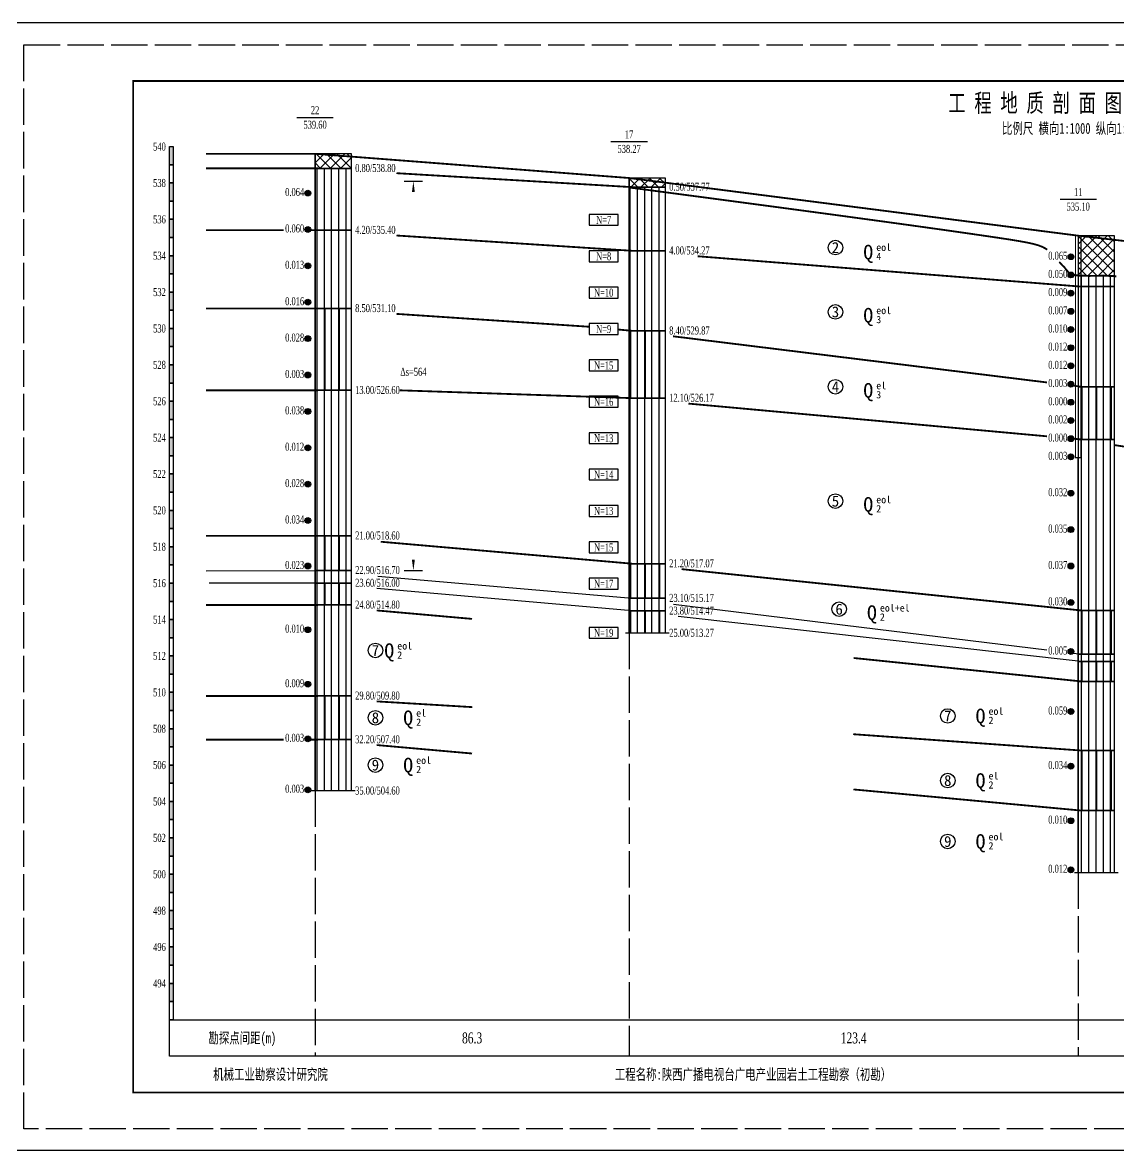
# Model space of a CAD drawing. Header units: millimetres. Extents: x -242 to 4355, y 2409 to 2741.
# Drawn here: x 3241.1 to 3542.1, y 2420 to 2730 of the extents above; entities that cross this region are included whole.
import ezdxf
from ezdxf.enums import TextEntityAlignment as Align

# ---------------------------------------------------------------- set-up
doc = ezdxf.new("R2010")
doc.units = ezdxf.units.MM
doc.linetypes.add('XX', pattern=[12, 10, -2])
doc.layers.add('MASKTEXT', color=7, linetype='Continuous')
doc.layers.add('黄土', color=52, linetype='Continuous')
doc.layers.add('打印边线框', color=3, linetype='Continuous', plot=False)
doc.styles.add('Dzcd', font='TIMES.TTF')
doc.styles.get("Standard").update_dxf_attribs({"font": 'SimSun.ttf'})
pattern_1 = [(45, (3321.4542, -4.0786), (-1.4142136, 1.4142136), []), (315, (3321.4542, -4.0786), (1.4142136, 1.4142136), [])]
pattern_2 = [(90, (-1e-12, -3.938), (-2, 1e-16), [])]
pattern_3 = [(90, (-1e-12, -3.938), (-2, 1e-16), []), (90, (0.1, -3.938), (-4, 2e-16), []), (90, (0.2, -3.938), (-4, 2e-16), [])]

# ---------------------------------------------------------------- blocks, each defined once
blk = doc.blocks.new('TL_YZY')
h = blk.add_hatch(color=256)
edge = h.paths.add_edge_path()
edge.add_arc((0, -0.79), 0.8, 0, 360)
blk.add_circle((0, -0.79), 0.8)
blk = doc.blocks.new('TL_BGN')
for p, q in [((0, -3), (0, 0)), ((0, 0), (-8, 0)), ((-8, 0), (-8, -3)), ((-8, -3), (0, -3))]:
    blk.add_line(p, q)

msp = doc.modelspace()

# ---------------------------------------------------------------- hatches: boundary and pattern name
for points in [[(3281.454, 2690.921), (3281.454, 2695.921), (3282.454, 2695.921), (3282.454, 2690.921)], [(3281.454, 2680.921), (3281.454, 2685.921), (3282.454, 2685.921), (3282.454, 2680.921)], [(3281.454, 2670.921), (3281.454, 2675.921), (3282.454, 2675.921), (3282.454, 2670.921)], [(3281.454, 2660.921), (3281.454, 2665.921), (3282.454, 2665.921), (3282.454, 2660.921)], [(3281.454, 2650.921), (3281.454, 2655.921), (3282.454, 2655.921), (3282.454, 2650.921)], [(3281.454, 2640.921), (3281.454, 2645.921), (3282.454, 2645.921), (3282.454, 2640.921)], [(3281.454, 2630.921), (3281.454, 2635.921), (3282.454, 2635.921), (3282.454, 2630.921)], [(3281.454, 2620.921), (3281.454, 2625.921), (3282.454, 2625.921), (3282.454, 2620.921)], [(3281.454, 2610.921), (3281.454, 2615.921), (3282.454, 2615.921), (3282.454, 2610.921)], [(3281.454, 2600.921), (3281.454, 2605.921), (3282.454, 2605.921), (3282.454, 2600.921)], [(3281.454, 2590.921), (3281.454, 2595.921), (3282.454, 2595.921), (3282.454, 2590.921)], [(3281.454, 2580.921), (3281.454, 2585.921), (3282.454, 2585.921), (3282.454, 2580.921)], [(3281.454, 2570.921), (3281.454, 2575.921), (3282.454, 2575.921), (3282.454, 2570.921)], [(3281.454, 2560.921), (3281.454, 2565.921), (3282.454, 2565.921), (3282.454, 2560.921)], [(3281.454, 2550.921), (3281.454, 2555.921), (3282.454, 2555.921), (3282.454, 2550.921)], [(3281.454, 2540.921), (3281.454, 2545.921), (3282.454, 2545.921), (3282.454, 2540.921)], [(3281.454, 2530.921), (3281.454, 2535.921), (3282.454, 2535.921), (3282.454, 2530.921)], [(3281.454, 2520.921), (3281.454, 2525.921), (3282.454, 2525.921), (3282.454, 2520.921)], [(3281.454, 2510.921), (3281.454, 2515.921), (3282.454, 2515.921), (3282.454, 2510.921)], [(3281.454, 2500.921), (3281.454, 2505.921), (3282.454, 2505.921), (3282.454, 2500.921)], [(3281.454, 2490.921), (3281.454, 2495.921), (3282.454, 2495.921), (3282.454, 2490.921)], [(3281.454, 2480.921), (3281.454, 2485.921), (3282.454, 2485.921), (3282.454, 2480.921)], [(3281.454, 2470.921), (3281.454, 2475.921), (3282.454, 2475.921), (3282.454, 2470.921)], [(3281.454, 2460.921), (3281.454, 2465.921), (3282.454, 2465.921), (3282.454, 2460.921)]]:
    msp.add_hatch(color=0).paths.add_polyline_path(points)
h = msp.add_hatch()
h.set_pattern_fill('素填土', color=0, scale=0.5, style=0)
h.set_pattern_definition(pattern_1)
h.paths.add_polyline_path([(3321.454, 2693.921), (3321.454, 2689.921), (3331.454, 2689.921), (3331.454, 2693.921)])
h = msp.add_hatch()
h.set_pattern_fill('素填土', color=0, scale=0.5, style=0)
h.set_pattern_definition(pattern_1)
h.paths.add_polyline_path([(3407.724, 2687.272), (3407.724, 2684.772), (3417.724, 2684.772), (3417.724, 2687.272)])
h = msp.add_hatch()
h.set_pattern_fill('素填土', color=0, scale=0.5, style=0)
h.set_pattern_definition(pattern_1)
h.paths.add_polyline_path([(3531.094, 2671.421), (3531.094, 2660.421), (3541.094, 2660.421), (3541.094, 2671.421)])
h = msp.add_hatch()
h.set_pattern_fill('古土壤', color=0, scale=0.5, style=0)
h.set_pattern_definition(pattern_3)
h.paths.add_polyline_path([(3321.454, 2651.421), (3321.454, 2628.921), (3331.454, 2628.921), (3331.454, 2651.421)])
h = msp.add_hatch()
h.set_pattern_fill('古土壤', color=0, scale=0.5, style=0)
h.set_pattern_definition(pattern_3)
h.paths.add_polyline_path([(3407.724, 2645.272), (3407.724, 2626.772), (3417.724, 2626.772), (3417.724, 2645.272)])
h = msp.add_hatch()
h.set_pattern_fill('古土壤', color=0, scale=0.5, style=0)
h.set_pattern_definition(pattern_3)
h.paths.add_polyline_path([(3531.094, 2629.921), (3531.094, 2615.421), (3541.094, 2615.421), (3541.094, 2629.921)])
h = msp.add_hatch()
h.set_pattern_fill('古土壤', color=0, scale=0.5, style=0)
h.set_pattern_definition(pattern_3)
h.paths.add_polyline_path([(3321.454, 2588.921), (3321.454, 2579.421), (3331.454, 2579.421), (3331.454, 2588.921)])
h = msp.add_hatch()
h.set_pattern_fill('古土壤', color=0, scale=0.5, style=0)
h.set_pattern_definition(pattern_3)
h.paths.add_polyline_path([(3407.724, 2581.272), (3407.724, 2571.772), (3417.724, 2571.772), (3417.724, 2581.272)])
h = msp.add_hatch()
h.set_pattern_fill('古土壤', color=0, scale=0.5, style=0)
h.set_pattern_definition(pattern_3)
h.paths.add_polyline_path([(3321.454, 2575.921), (3321.454, 2569.921), (3331.454, 2569.921), (3331.454, 2575.921)])
h = msp.add_hatch()
h.set_pattern_fill('古土壤', color=0, scale=0.5, style=0)
h.set_pattern_definition(pattern_3)
h.paths.add_polyline_path([(3407.724, 2568.272), (3407.724, 2562.272), (3417.724, 2562.272), (3417.724, 2568.272)])
h = msp.add_hatch()
h.set_pattern_fill('古土壤', color=0, scale=0.5, style=0)
h.set_pattern_definition(pattern_3)
h.paths.add_polyline_path([(3531.094, 2568.421), (3531.094, 2556.421), (3541.094, 2556.421), (3541.094, 2568.421)])
h = msp.add_hatch()
h.set_pattern_fill('古土壤', color=0, scale=0.5, style=0)
h.set_pattern_definition(pattern_3)
h.paths.add_polyline_path([(3531.094, 2554.421), (3531.094, 2548.921), (3541.094, 2548.921), (3541.094, 2554.421)])
h = msp.add_hatch()
h.set_pattern_fill('古土壤', color=0, scale=0.5, style=0)
h.set_pattern_definition(pattern_3)
h.paths.add_polyline_path([(3321.454, 2544.921), (3321.454, 2532.921), (3331.454, 2532.921), (3331.454, 2544.921)])
h = msp.add_hatch()
h.set_pattern_fill('古土壤', color=0, scale=0.5, style=0)
h.set_pattern_definition(pattern_3)
h.paths.add_polyline_path([(3531.094, 2529.921), (3531.094, 2513.421), (3541.094, 2513.421), (3541.094, 2529.921)])
at = {"layer": '黄土'}
h = msp.add_hatch(dxfattribs=at)
h.set_pattern_fill('黄土', color=0, scale=0.5, style=0)
h.set_pattern_definition(pattern_2)
h.paths.add_polyline_path([(3321.454, 2689.921), (3321.454, 2672.921), (3331.454, 2672.921), (3331.454, 2689.921)])
h = msp.add_hatch(dxfattribs=at)
h.set_pattern_fill('黄土', color=0, scale=0.5, style=0)
h.set_pattern_definition(pattern_2)
h.paths.add_polyline_path([(3407.724, 2684.772), (3407.724, 2667.272), (3417.724, 2667.272), (3417.724, 2684.772)])
h = msp.add_hatch(dxfattribs=at)
h.set_pattern_fill('黄土', color=0, scale=0.5, style=0)
h.set_pattern_definition(pattern_2)
h.paths.add_polyline_path([(3321.454, 2672.921), (3321.454, 2651.421), (3331.454, 2651.421), (3331.454, 2672.921)])
h = msp.add_hatch(dxfattribs=at)
h.set_pattern_fill('黄土', color=0, scale=0.5, style=0)
h.set_pattern_definition(pattern_2)
h.paths.add_polyline_path([(3407.724, 2667.272), (3407.724, 2645.272), (3417.724, 2645.272), (3417.724, 2667.272)])
h = msp.add_hatch(dxfattribs=at)
h.set_pattern_fill('黄土', color=0, scale=0.5, style=0)
h.set_pattern_definition(pattern_2)
h.paths.add_polyline_path([(3531.094, 2660.421), (3531.094, 2657.421), (3541.094, 2657.421), (3541.094, 2660.421)])
h = msp.add_hatch(dxfattribs=at)
h.set_pattern_fill('黄土', color=0, scale=0.5, style=0)
h.set_pattern_definition(pattern_2)
h.paths.add_polyline_path([(3531.094, 2657.421), (3531.094, 2629.921), (3541.094, 2629.921), (3541.094, 2657.421)])
h = msp.add_hatch(dxfattribs=at)
h.set_pattern_fill('黄土', color=0, scale=0.5, style=0)
h.set_pattern_definition(pattern_2)
h.paths.add_polyline_path([(3321.454, 2628.921), (3321.454, 2588.921), (3331.454, 2588.921), (3331.454, 2628.921)])
h = msp.add_hatch(dxfattribs=at)
h.set_pattern_fill('黄土', color=0, scale=0.5, style=0)
h.set_pattern_definition(pattern_2)
h.paths.add_polyline_path([(3407.724, 2626.772), (3407.724, 2581.272), (3417.724, 2581.272), (3417.724, 2626.772)])
h = msp.add_hatch(dxfattribs=at)
h.set_pattern_fill('黄土', color=0, scale=0.5, style=0)
h.set_pattern_definition(pattern_2)
h.paths.add_polyline_path([(3531.094, 2615.421), (3531.094, 2568.421), (3541.094, 2568.421), (3541.094, 2615.421)])
h = msp.add_hatch(dxfattribs=at)
h.set_pattern_fill('黄土', color=0, scale=0.5, style=0)
h.set_pattern_definition(pattern_2)
h.paths.add_polyline_path([(3321.454, 2579.421), (3321.454, 2575.921), (3331.454, 2575.921), (3331.454, 2579.421)])
h = msp.add_hatch(dxfattribs=at)
h.set_pattern_fill('黄土', color=0, scale=0.5, style=0)
h.set_pattern_definition(pattern_2)
h.paths.add_polyline_path([(3321.454, 2569.921), (3321.454, 2544.921), (3331.454, 2544.921), (3331.454, 2569.921)])
h = msp.add_hatch(dxfattribs=at)
h.set_pattern_fill('黄土', color=0, scale=0.5, style=0)
h.set_pattern_definition(pattern_2)
h.paths.add_polyline_path([(3407.724, 2571.772), (3407.724, 2568.272), (3417.724, 2568.272), (3417.724, 2571.772)])
h = msp.add_hatch(dxfattribs=at)
h.set_pattern_fill('黄土', color=0, scale=0.5, style=0)
h.set_pattern_definition(pattern_2)
h.paths.add_polyline_path([(3531.094, 2556.421), (3531.094, 2554.421), (3541.094, 2554.421), (3541.094, 2556.421)])
h = msp.add_hatch(dxfattribs=at)
h.set_pattern_fill('黄土', color=0, scale=0.5, style=0)
h.set_pattern_definition(pattern_2)
h.paths.add_polyline_path([(3531.094, 2548.921), (3531.094, 2529.921), (3541.094, 2529.921), (3541.094, 2548.921)])
h = msp.add_hatch(dxfattribs=at)
h.set_pattern_fill('黄土', color=0, scale=0.5, style=0)
h.set_pattern_definition(pattern_2)
h.paths.add_polyline_path([(3321.454, 2532.921), (3321.454, 2518.921), (3331.454, 2518.921), (3331.454, 2532.921)])
h = msp.add_hatch(dxfattribs=at)
h.set_pattern_fill('黄土', color=0, scale=0.5, style=0)
h.set_pattern_definition(pattern_2)
h.paths.add_polyline_path([(3531.094, 2513.421), (3531.094, 2496.421), (3541.094, 2496.421), (3541.094, 2513.421)])

# ---------------------------------------------------------------- linework, layer by layer
at = {"color": 0}
for p, q in [((3316.454, 2703.921), (3326.454, 2703.921)), ((3402.724, 2697.272), (3412.724, 2697.272)), ((3345.954, 2686.421), (3350.954, 2686.421)), ((3526.094, 2681.421), (3536.094, 2681.421)), ((3291.554, 2579.321), (3322.254, 2579.421)), ((3345.954, 2579.353), (3350.954, 2579.353)), ((3338.674, 2577.821), (3408.524, 2571.771)), ((3321.454, 2575.921), (3292.354, 2575.921)), ((3408.524, 2568.271), (3338.45, 2574.421)), ((3419.949, 2570.171), (3522.5, 2557.575)), ((3531.894, 2554.421), (3421.175, 2566.771)), ((3406.724, 2562.272), (3418.724, 2562.272)), ((3528.556, 2556.831), (3531.894, 2556.421)), ((3320.454, 2518.921), (3332.454, 2518.921)), ((3530.094, 2496.421), (3542.094, 2496.421))]:
    msp.add_line(p, q, dxfattribs=at)
at = {"color": 0, "linetype": 'XX'}
for p, q in [((3407.724, 2562.272), (3407.724, 2445.921)), ((3321.454, 2518.921), (3321.454, 2445.921)), ((3531.094, 2496.421), (3531.094, 2445.921))]:
    msp.add_line(p, q, dxfattribs=at)
at = {"color": 0, "const_width": 0.5}
msp.add_lwpolyline([(3271.454, 2435.921), (3271.454, 2713.921), (3787.474, 2713.921), (3787.474, 2435.921)], close=True, dxfattribs=at)
at = {"color": 0}
for points in [[(3281.454, 2690.921), (3281.454, 2695.921), (3282.454, 2695.921), (3282.454, 2690.921)], [(3321.454, 2693.921), (3321.454, 2689.921), (3331.454, 2689.921), (3331.454, 2693.921)], [(3281.454, 2685.921), (3281.454, 2690.921), (3282.454, 2690.921), (3282.454, 2685.921)], [(3321.454, 2689.921), (3321.454, 2672.921), (3331.454, 2672.921), (3331.454, 2689.921)], [(3281.454, 2680.921), (3281.454, 2685.921), (3282.454, 2685.921), (3282.454, 2680.921)], [(3407.724, 2687.272), (3407.724, 2684.772), (3417.724, 2684.772), (3417.724, 2687.272)], [(3407.724, 2684.772), (3407.724, 2667.272), (3417.724, 2667.272), (3417.724, 2684.772)], [(3281.454, 2675.921), (3281.454, 2680.921), (3282.454, 2680.921), (3282.454, 2675.921)], [(3281.454, 2670.921), (3281.454, 2675.921), (3282.454, 2675.921), (3282.454, 2670.921)], [(3321.454, 2672.921), (3321.454, 2651.421), (3331.454, 2651.421), (3331.454, 2672.921)], [(3281.454, 2665.921), (3281.454, 2670.921), (3282.454, 2670.921), (3282.454, 2665.921)], [(3531.094, 2671.421), (3531.094, 2660.421), (3541.094, 2660.421), (3541.094, 2671.421)], [(3407.724, 2667.272), (3407.724, 2645.272), (3417.724, 2645.272), (3417.724, 2667.272)], [(3281.454, 2660.921), (3281.454, 2665.921), (3282.454, 2665.921), (3282.454, 2660.921)], [(3281.454, 2655.921), (3281.454, 2660.921), (3282.454, 2660.921), (3282.454, 2655.921)], [(3531.094, 2660.421), (3531.094, 2657.421), (3541.094, 2657.421), (3541.094, 2660.421)], [(3531.094, 2657.421), (3531.094, 2629.921), (3541.094, 2629.921), (3541.094, 2657.421)], [(3281.454, 2650.921), (3281.454, 2655.921), (3282.454, 2655.921), (3282.454, 2650.921)], [(3281.454, 2645.921), (3281.454, 2650.921), (3282.454, 2650.921), (3282.454, 2645.921)], [(3321.454, 2651.421), (3321.454, 2628.921), (3331.454, 2628.921), (3331.454, 2651.421)], [(3281.454, 2640.921), (3281.454, 2645.921), (3282.454, 2645.921), (3282.454, 2640.921)], [(3407.724, 2645.272), (3407.724, 2626.772), (3417.724, 2626.772), (3417.724, 2645.272)], [(3281.454, 2635.921), (3281.454, 2640.921), (3282.454, 2640.921), (3282.454, 2635.921)], [(3281.454, 2630.921), (3281.454, 2635.921), (3282.454, 2635.921), (3282.454, 2630.921)], [(3281.454, 2625.921), (3281.454, 2630.921), (3282.454, 2630.921), (3282.454, 2625.921)], [(3321.454, 2628.921), (3321.454, 2588.921), (3331.454, 2588.921), (3331.454, 2628.921)], [(3531.094, 2629.921), (3531.094, 2615.421), (3541.094, 2615.421), (3541.094, 2629.921)], [(3281.454, 2620.921), (3281.454, 2625.921), (3282.454, 2625.921), (3282.454, 2620.921)], [(3407.724, 2626.772), (3407.724, 2581.272), (3417.724, 2581.272), (3417.724, 2626.772)], [(3281.454, 2615.921), (3281.454, 2620.921), (3282.454, 2620.921), (3282.454, 2615.921)], [(3281.454, 2610.921), (3281.454, 2615.921), (3282.454, 2615.921), (3282.454, 2610.921)], [(3531.094, 2615.421), (3531.094, 2568.421), (3541.094, 2568.421), (3541.094, 2615.421)], [(3281.454, 2605.921), (3281.454, 2610.921), (3282.454, 2610.921), (3282.454, 2605.921)], [(3281.454, 2600.921), (3281.454, 2605.921), (3282.454, 2605.921), (3282.454, 2600.921)], [(3281.454, 2595.921), (3281.454, 2600.921), (3282.454, 2600.921), (3282.454, 2595.921)], [(3281.454, 2590.921), (3281.454, 2595.921), (3282.454, 2595.921), (3282.454, 2590.921)], [(3281.454, 2585.921), (3281.454, 2590.921), (3282.454, 2590.921), (3282.454, 2585.921)], [(3321.454, 2588.921), (3321.454, 2579.421), (3331.454, 2579.421), (3331.454, 2588.921)], [(3281.454, 2580.921), (3281.454, 2585.921), (3282.454, 2585.921), (3282.454, 2580.921)], [(3281.454, 2575.921), (3281.454, 2580.921), (3282.454, 2580.921), (3282.454, 2575.921)], [(3321.454, 2579.421), (3321.454, 2575.921), (3331.454, 2575.921), (3331.454, 2579.421)], [(3407.724, 2581.272), (3407.724, 2571.772), (3417.724, 2571.772), (3417.724, 2581.272)], [(3281.454, 2570.921), (3281.454, 2575.921), (3282.454, 2575.921), (3282.454, 2570.921)], [(3321.454, 2575.921), (3321.454, 2569.921), (3331.454, 2569.921), (3331.454, 2575.921)], [(3281.454, 2565.921), (3281.454, 2570.921), (3282.454, 2570.921), (3282.454, 2565.921)], [(3321.454, 2569.921), (3321.454, 2544.921), (3331.454, 2544.921), (3331.454, 2569.921)], [(3407.724, 2571.772), (3407.724, 2568.272), (3417.724, 2568.272), (3417.724, 2571.772)], [(3407.724, 2568.272), (3407.724, 2562.272), (3417.724, 2562.272), (3417.724, 2568.272)], [(3531.094, 2568.421), (3531.094, 2556.421), (3541.094, 2556.421), (3541.094, 2568.421)], [(3281.454, 2560.921), (3281.454, 2565.921), (3282.454, 2565.921), (3282.454, 2560.921)], [(3281.454, 2555.921), (3281.454, 2560.921), (3282.454, 2560.921), (3282.454, 2555.921)], [(3281.454, 2550.921), (3281.454, 2555.921), (3282.454, 2555.921), (3282.454, 2550.921)], [(3531.094, 2556.421), (3531.094, 2554.421), (3541.094, 2554.421), (3541.094, 2556.421)], [(3531.094, 2554.421), (3531.094, 2548.921), (3541.094, 2548.921), (3541.094, 2554.421)], [(3281.454, 2545.921), (3281.454, 2550.921), (3282.454, 2550.921), (3282.454, 2545.921)], [(3531.094, 2548.921), (3531.094, 2529.921), (3541.094, 2529.921), (3541.094, 2548.921)], [(3281.454, 2540.921), (3281.454, 2545.921), (3282.454, 2545.921), (3282.454, 2540.921)], [(3321.454, 2544.921), (3321.454, 2532.921), (3331.454, 2532.921), (3331.454, 2544.921)], [(3281.454, 2535.921), (3281.454, 2540.921), (3282.454, 2540.921), (3282.454, 2535.921)], [(3281.454, 2530.921), (3281.454, 2535.921), (3282.454, 2535.921), (3282.454, 2530.921)], [(3321.454, 2532.921), (3321.454, 2518.921), (3331.454, 2518.921), (3331.454, 2532.921)], [(3281.454, 2525.921), (3281.454, 2530.921), (3282.454, 2530.921), (3282.454, 2525.921)], [(3531.094, 2529.921), (3531.094, 2513.421), (3541.094, 2513.421), (3541.094, 2529.921)], [(3281.454, 2520.921), (3281.454, 2525.921), (3282.454, 2525.921), (3282.454, 2520.921)], [(3281.454, 2515.921), (3281.454, 2520.921), (3282.454, 2520.921), (3282.454, 2515.921)], [(3281.454, 2510.921), (3281.454, 2515.921), (3282.454, 2515.921), (3282.454, 2510.921)], [(3531.094, 2513.421), (3531.094, 2496.421), (3541.094, 2496.421), (3541.094, 2513.421)], [(3281.454, 2505.921), (3281.454, 2510.921), (3282.454, 2510.921), (3282.454, 2505.921)], [(3281.454, 2500.921), (3281.454, 2505.921), (3282.454, 2505.921), (3282.454, 2500.921)], [(3281.454, 2495.921), (3281.454, 2500.921), (3282.454, 2500.921), (3282.454, 2495.921)], [(3281.454, 2490.921), (3281.454, 2495.921), (3282.454, 2495.921), (3282.454, 2490.921)], [(3281.454, 2485.921), (3281.454, 2490.921), (3282.454, 2490.921), (3282.454, 2485.921)], [(3281.454, 2480.921), (3281.454, 2485.921), (3282.454, 2485.921), (3282.454, 2480.921)], [(3281.454, 2475.921), (3281.454, 2480.921), (3282.454, 2480.921), (3282.454, 2475.921)], [(3281.454, 2470.921), (3281.454, 2475.921), (3282.454, 2475.921), (3282.454, 2470.921)], [(3281.454, 2465.921), (3281.454, 2470.921), (3282.454, 2470.921), (3282.454, 2465.921)], [(3281.454, 2460.921), (3281.454, 2465.921), (3282.454, 2465.921), (3282.454, 2460.921)], [(3281.454, 2455.921), (3281.454, 2460.921), (3282.454, 2460.921), (3282.454, 2455.921)], [(3281.454, 2455.921), (3777.474, 2455.921), (3777.474, 2445.921), (3281.454, 2445.921)]]:
    msp.add_lwpolyline(points, close=True, dxfattribs=at)
at = {"color": 0, "const_width": 0.5}
for points in [[(3291.454, 2693.921), (3321.454, 2693.921), (3343.022, 2692.259), (3364.589, 2690.596), (3386.157, 2688.934), (3407.724, 2687.272), (3438.567, 2683.309), (3469.409, 2679.346), (3500.252, 2675.384), (3531.094, 2671.421), (3558.454, 2668.271), (3585.814, 2665.122), (3613.174, 2661.972), (3640.534, 2658.822), (3650.252, 2658.722), (3654.01, 2658.152)], [(3322.254, 2689.921), (3291.454, 2689.921)], [(3343.812, 2688.599), (3408.524, 2684.771)], [(3407.84, 2684.656), (3429.772, 2681.751), (3448.117, 2679.303), (3463.266, 2677.263), (3475.611, 2675.582), (3485.542, 2674.213), (3493.451, 2673.105), (3499.729, 2672.211), (3504.766, 2671.481), (3508.904, 2670.872), (3512.289, 2670.356), (3515.015, 2669.909), (3517.177, 2669.508), (3518.872, 2669.13), (3520.193, 2668.751), (3521.237, 2668.347), (3522.099, 2667.897), (3522.571, 2667.577)], [(3312.86, 2672.921), (3291.454, 2672.921)], [(3322.254, 2672.921), (3318.933, 2672.921)], [(3343.812, 2671.471), (3408.524, 2667.271)], [(3426.521, 2665.771), (3531.894, 2657.421)], [(3525.892, 2664.217), (3526.287, 2663.754), (3526.784, 2663.218), (3527.295, 2662.744), (3527.69, 2662.211), (3528.179, 2661.648), (3528.622, 2661.002), (3529.125, 2660.776), (3530.666, 2660.525), (3532.438, 2660.457), (3534.005, 2660.355), (3536.049, 2660.389), (3538.227, 2660.432), (3540.991, 2660.278), (3541.568, 2660.251)], [(3322.254, 2651.421), (3291.454, 2651.421)], [(3343.812, 2649.927), (3396.724, 2646.39)], [(3404.724, 2645.632), (3408.524, 2645.271)], [(3419.782, 2643.771), (3522.5, 2631.082)], [(3322.254, 2628.921), (3291.454, 2628.921)], [(3344.684, 2628.921), (3408.524, 2626.771)], [(3528.465, 2630.345), (3531.894, 2629.921)], [(3424.029, 2625.271), (3522.5, 2616.279)], [(3528.573, 2615.725), (3531.894, 2615.421)], [(3541.094, 2613.859), (3641.334, 2598.321)], [(3322.254, 2588.921), (3291.454, 2588.921)], [(3339.507, 2587.302), (3408.524, 2581.271)], [(3422.12, 2579.771), (3531.894, 2568.421)], [(3322.254, 2569.921), (3291.454, 2569.921)], [(3338.365, 2568.421), (3364.589, 2566.095)], [(3469.409, 2555.349), (3531.894, 2548.921)], [(3322.254, 2544.921), (3291.454, 2544.921)], [(3338.365, 2543.421), (3364.643, 2541.848)], [(3312.86, 2532.921), (3291.454, 2532.921)], [(3322.254, 2532.921), (3318.825, 2532.921)], [(3469.271, 2534.403), (3531.894, 2529.921)], [(3338.365, 2531.421), (3364.589, 2529.095)], [(3469.351, 2519.223), (3531.894, 2513.421)]]:
    msp.add_lwpolyline(points, dxfattribs=at)
at = {"color": 0}
for points in [[(3321.454, 2693.921, 0.5, 0.5, 0), (3321.454, 2518.921, 0, 0, 0)], [(3348.454, 2635.72, 0, 0, 0), (3348.454, 2686.421, 0, 0.8, 0), (3348.454, 2683.421, 0, 0, 0)], [(3407.724, 2687.272, 0.5, 0.5, 0), (3407.724, 2562.272, 0, 0, 0)], [(3530.344, 2671.421, 0.3, 0.3, 0), (3530.344, 2610.421, 0.3, 0.3, 0), (3531.844, 2610.421, 0.3, 0.3, 0), (3531.844, 2671.421, 0, 0, 0)], [(3348.454, 2632.686, 0, 0, 0), (3348.454, 2579.353, 0, 0.8, 0), (3348.454, 2582.353, 0, 0, 0)], [(3531.094, 2610.421, 0.5, 0.5, 0), (3531.094, 2496.421, 0, 0, 0)]]:
    msp.add_lwpolyline(points, format="xyseb", dxfattribs=at)
for centre in [(3464.409, 2668.165), (3464.409, 2650.482), (3464.409, 2629.888), (3464.409, 2598.462), (3465.417, 2568.773), (3338.022, 2557.421), (3338.022, 2538.921), (3495.252, 2539.421), (3338.022, 2525.921), (3495.252, 2521.671), (3495.252, 2504.921)]:
    msp.add_circle(centre, 2, dxfattribs=at)
at = {"layer": '打印边线框'}
msp.add_lwpolyline([(-80, 2420), (-80, 2730), (4354.562, 2730), (4354.562, 2420), (-80, 2420)], dxfattribs=at)
at = {"layer": '打印边线框', "color": 3, "linetype": 'XX'}
msp.add_lwpolyline([(3241.454, 2425.921), (3241.454, 2723.921), (3797.474, 2723.921), (3797.474, 2425.921)], close=True, dxfattribs=at)

# ---------------------------------------------------------------- block references
at = {"color": 0}
for name, p in [('TL_YZY', (3319.454, 2683.921)), ('TL_BGN', (3404.724, 2677.272)), ('TL_YZY', (3319.454, 2673.921)), ('TL_BGN', (3404.724, 2667.272)), ('TL_YZY', (3529.094, 2666.421)), ('TL_YZY', (3319.454, 2663.921)), ('TL_YZY', (3529.094, 2661.421)), ('TL_BGN', (3404.724, 2657.272)), ('TL_YZY', (3319.454, 2653.921)), ('TL_YZY', (3529.094, 2656.421)), ('TL_YZY', (3529.094, 2651.421)), ('TL_BGN', (3404.724, 2647.272)), ('TL_YZY', (3529.094, 2646.421)), ('TL_YZY', (3319.454, 2643.921)), ('TL_YZY', (3529.094, 2641.421)), ('TL_BGN', (3404.724, 2637.272)), ('TL_YZY', (3529.094, 2636.421)), ('TL_YZY', (3319.454, 2633.921)), ('TL_YZY', (3529.094, 2631.421)), ('TL_BGN', (3404.724, 2627.272)), ('TL_YZY', (3529.094, 2626.421)), ('TL_YZY', (3319.454, 2623.921)), ('TL_YZY', (3529.094, 2621.421)), ('TL_BGN', (3404.724, 2617.272)), ('TL_YZY', (3529.094, 2616.421)), ('TL_YZY', (3319.454, 2613.921)), ('TL_YZY', (3529.094, 2611.421)), ('TL_BGN', (3404.724, 2607.272)), ('TL_YZY', (3319.454, 2603.921)), ('TL_YZY', (3529.094, 2601.421)), ('TL_BGN', (3404.724, 2597.272)), ('TL_YZY', (3319.454, 2593.921)), ('TL_YZY', (3529.094, 2591.421)), ('TL_BGN', (3404.724, 2587.272)), ('TL_YZY', (3319.454, 2581.421)), ('TL_YZY', (3529.094, 2581.421)), ('TL_BGN', (3404.724, 2577.272)), ('TL_YZY', (3529.094, 2571.421)), ('TL_YZY', (3319.454, 2563.921)), ('TL_BGN', (3404.724, 2563.772)), ('TL_YZY', (3529.094, 2557.921)), ('TL_YZY', (3319.454, 2548.921)), ('TL_YZY', (3529.094, 2541.421)), ('TL_YZY', (3319.454, 2533.921)), ('TL_YZY', (3529.094, 2526.421)), ('TL_YZY', (3319.454, 2519.921)), ('TL_YZY', (3529.094, 2511.421)), ('TL_YZY', (3529.094, 2497.921))]:
    msp.add_blockref(name, p, dxfattribs=at)

# ---------------------------------------------------------------- texts
at = {"color": 0, "width": 0.7}
for s, height, p in [("工 程 地 质 剖 面 图(7——7')", 5, (3529.464, 2707.921)), ('比例尺 横向1:1000 纵向1:200', 3, (3529.464, 2700.921)), ('勘探点间距(m)', 3, (3301.454, 2450.921))]:
    msp.add_text(s, height=height, dxfattribs=at).set_placement(p, align=Align.MIDDLE_CENTER)
at = {"color": 0, "style": 'Dzcd', "width": 0.7}
for s, height, p in [('22', 2.2, (3321.454, 2705.921)), ('539.60', 2.2, (3321.454, 2701.921)), ('17', 2.2, (3407.724, 2699.272)), ('538.27', 2.2, (3407.724, 2695.272)), ('11', 2.2, (3531.094, 2683.421)), ('535.10', 2.2, (3531.094, 2679.421)), ('86.3', 3, (3364.589, 2450.921)), ('123.4', 3, (3469.409, 2450.921))]:
    msp.add_text(s, height=height, dxfattribs=at).set_placement(p, align=Align.MIDDLE_CENTER)
for s, p in [('540', (3280.454, 2695.921)), ('538', (3280.454, 2685.921)), ('536', (3280.454, 2675.921)), ('534', (3280.454, 2665.921)), ('532', (3280.454, 2655.921)), ('530', (3280.454, 2645.921)), ('528', (3280.454, 2635.921)), ('526', (3280.454, 2625.921)), ('524', (3280.454, 2615.921)), ('522', (3280.454, 2605.921)), ('520', (3280.454, 2595.921)), ('518', (3280.454, 2585.921)), ('516', (3280.454, 2575.921)), ('514', (3280.454, 2565.921)), ('512', (3280.454, 2555.921)), ('510', (3280.454, 2545.921)), ('508', (3280.454, 2535.921)), ('506', (3280.454, 2525.921)), ('504', (3280.454, 2515.921)), ('502', (3280.454, 2505.921)), ('500', (3280.454, 2495.921)), ('498', (3280.454, 2485.921)), ('496', (3280.454, 2475.921)), ('494', (3280.454, 2465.921))]:
    msp.add_text(s, height=2.2, dxfattribs=at).set_placement(p, align=Align.MIDDLE_RIGHT)
at = {"color": 0}
for s, p in [('2', (3464.409, 2668.165)), ('3', (3464.409, 2650.482)), ('4', (3464.409, 2629.888)), ('5', (3464.409, 2598.462)), ('6', (3465.417, 2568.773)), ('7', (3338.022, 2557.421)), ('8', (3338.022, 2538.921)), ('7', (3495.252, 2539.421)), ('9', (3338.022, 2525.921)), ('8', (3495.252, 2521.671)), ('9', (3495.252, 2504.921))]:
    msp.add_text(s, height=3, dxfattribs=at).set_placement(p, align=Align.MIDDLE_CENTER)
at = {"color": 0, "style": 'Dzcd', "width": 0.7}
for s, p in [('25.00/513.27', (3418.724, 2562.272)), ('35.00/504.60', (3332.454, 2518.921))]:
    msp.add_text(s, height=2.2, dxfattribs=at).set_placement(p, align=Align.MIDDLE_LEFT)
at = {"color": 0, "width": 0.7}
for s, p in [('机械工业勘察设计研究院', (3293.454, 2440.921)), ('工程名称:陕西广播电视台广电产业园岩土工程勘察（初勘）', (3403.803, 2440.921))]:
    msp.add_text(s, height=3, dxfattribs=at).set_placement(p, align=Align.MIDDLE_LEFT)
at = {"layer": 'MASKTEXT', "color": 0, "style": 'Dzcd', "width": 0.7}
for s, p in [('0.80/538.80', (3332.454, 2688.921)), ('0.50/537.77', (3418.724, 2683.772)), ('4.20/535.40', (3332.454, 2671.921)), ('4.00/534.27', (3418.724, 2666.272)), ('8.50/531.10', (3332.454, 2650.421)), ('8.40/529.87', (3418.724, 2644.272)), ('13.00/526.60', (3332.454, 2627.921)), ('12.10/526.17', (3418.724, 2625.772)), ('21.00/518.60', (3332.454, 2587.921)), ('21.20/517.07', (3418.724, 2580.272)), ('22.90/516.70', (3332.454, 2578.421)), ('23.60/516.00', (3332.454, 2574.921)), ('23.10/515.17', (3418.724, 2570.772)), ('24.80/514.80', (3332.454, 2568.921)), ('23.80/514.47', (3418.724, 2567.272)), ('29.80/509.80', (3332.454, 2543.921)), ('32.20/507.40', (3332.454, 2531.921))]:
    msp.add_text(s, height=2.2, dxfattribs=at).set_placement(p)
at = {"layer": 'MASKTEXT', "style": 'Dzcd', "width": 0.7}
for s, p in [('0.064', (3318.454, 2682.321)), ('0.060', (3318.454, 2672.321)), ('0.065', (3528.094, 2664.821)), ('0.013', (3318.454, 2662.321)), ('0.050', (3528.094, 2659.821)), ('0.009', (3528.094, 2654.821)), ('0.016', (3318.454, 2652.321)), ('0.007', (3528.094, 2649.821)), ('0.028', (3318.454, 2642.321)), ('0.010', (3528.094, 2644.821)), ('0.012', (3528.094, 2639.821)), ('0.012', (3528.094, 2634.821)), ('0.003', (3318.454, 2632.321)), ('0.003', (3528.094, 2629.821)), ('0.000', (3528.094, 2624.821)), ('0.038', (3318.454, 2622.321)), ('0.002', (3528.094, 2619.821)), ('0.000', (3528.094, 2614.821)), ('0.012', (3318.454, 2612.321)), ('0.003', (3528.094, 2609.821)), ('0.028', (3318.454, 2602.321)), ('0.032', (3528.094, 2599.821)), ('0.034', (3318.454, 2592.321)), ('0.035', (3528.094, 2589.821)), ('0.023', (3318.454, 2579.821)), ('0.037', (3528.094, 2579.821)), ('0.030', (3528.094, 2569.821)), ('0.010', (3318.454, 2562.321)), ('0.005', (3528.094, 2556.321)), ('0.009', (3318.454, 2547.321)), ('0.059', (3528.094, 2539.821)), ('0.003', (3318.454, 2532.321)), ('0.034', (3528.094, 2524.821)), ('0.003', (3318.454, 2518.321)), ('0.010', (3528.094, 2509.821)), ('0.012', (3528.094, 2496.321))]:
    msp.add_text(s, height=2.2, dxfattribs=at).set_placement(p, align=Align.RIGHT)
at = {"layer": 'MASKTEXT', "color": 0, "style": 'Dzcd', "width": 0.7}
for s, p in [('N=7', (3400.724, 2675.772)), ('N=8', (3400.724, 2665.772)), ('N=10', (3400.724, 2655.772)), ('N=9', (3400.724, 2645.772)), ('Δs=564', (3348.454, 2634.011)), ('N=15', (3400.724, 2635.772)), ('N=16', (3400.724, 2625.772)), ('N=13', (3400.724, 2615.772)), ('N=14', (3400.724, 2605.772)), ('N=13', (3400.724, 2595.772)), ('N=15', (3400.724, 2585.772)), ('N=17', (3400.724, 2575.772)), ('N=19', (3400.724, 2562.272))]:
    msp.add_text(s, height=2.2, dxfattribs=at).set_placement(p, align=Align.MIDDLE_CENTER)
at = {"layer": 'MASKTEXT', "color": 0}
for s, p in [('eol', (3475.609, 2667.217)), ('4', (3475.609, 2664.717)), ('eol', (3475.609, 2649.863)), ('3', (3475.609, 2647.363)), ('el', (3475.609, 2629.214)), ('3', (3475.609, 2626.714)), ('eol', (3475.609, 2597.879)), ('2', (3475.609, 2595.379)), ('eol+el', (3476.617, 2568.117)), ('2', (3476.617, 2565.617)), ('eol', (3344.025, 2557.677)), ('2', (3344.025, 2555.177)), ('el', (3349.222, 2539.221)), ('2', (3506.452, 2537.221)), ('eol', (3506.452, 2539.721)), ('2', (3349.222, 2536.721)), ('eol', (3349.222, 2526.221)), ('2', (3349.222, 2523.721)), ('el', (3506.452, 2521.971)), ('2', (3506.452, 2519.471)), ('eol', (3506.452, 2505.221)), ('2', (3506.452, 2502.721))]:
    msp.add_text(s, height=2, dxfattribs=at).set_placement(p)
for p in [(3473.409, 2666.917), (3473.409, 2649.563), (3473.409, 2628.914), (3473.409, 2597.579), (3474.417, 2567.817), (3341.825, 2557.377), (3347.022, 2538.921), (3504.252, 2539.421), (3347.022, 2525.921), (3504.252, 2521.671), (3504.252, 2504.921)]:
    msp.add_text('Q', height=4, dxfattribs=at).set_placement(p, align=Align.MIDDLE_CENTER)

doc.saveas('drawing.dxf')
